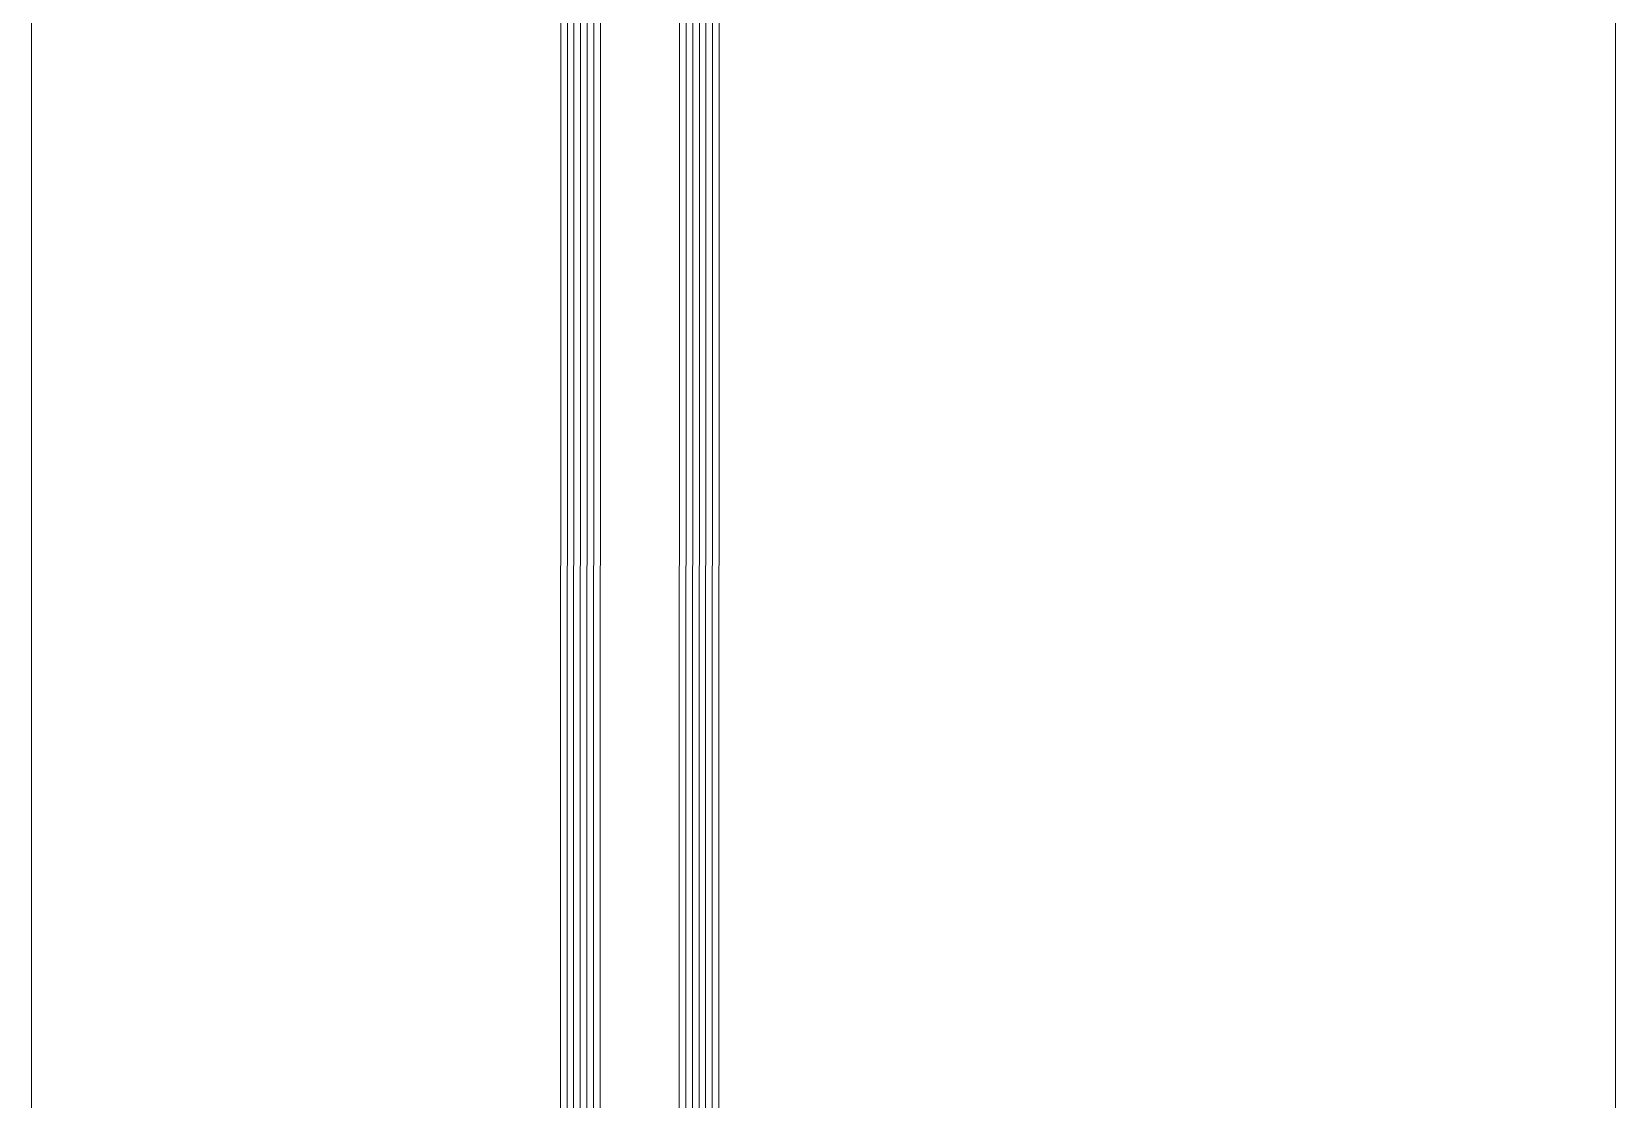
# Model space of a CAD drawing. Header units: centimetres. Extents: x 118932 to 154602, y -32682 to -23521.
# Drawn here: x 140814.12 to 140838.12, y -28413.99 to -28397.81 of the extents above; entities that cross this region are included whole.
import ezdxf

# ---------------------------------------------------------------- set-up
doc = ezdxf.new("R2010")
doc.units = ezdxf.units.CM
doc.header["$LTSCALE"] = 50
doc.header["$MEASUREMENT"] = 0
doc.layers.add('GEN_02_TF_Pencere', color=7, linetype='Continuous', lineweight=9, true_color=0x6093ac)
doc.layers.add('GEN_05_ML_Mermer', color=7, linetype='Continuous', lineweight=9, true_color=0x9d8692)

# ---------------------------------------------------------------- blocks, each defined once
blk = doc.blocks.new('P4_')
at = {"layer": 'GEN_02_TF_Pencere'}
for p, q in [((108041.358, 6094.353, 0), (107944.928, 6094.355, 0)), ((108041.308, 6094.453, 0), (107944.978, 6094.455, 0)), ((108041.358, 6094.253, 0), (107944.928, 6094.255, 0)), ((108041.358, 6094.153, 0), (107944.928, 6094.155, 0)), ((108041.358, 6094.053, 0), (107944.928, 6094.055, 0)), ((108041.358, 6093.953, 0), (107944.928, 6093.955, 0)), ((108040.983, 6093.853, 0), (107944.928, 6093.855, 0)), ((108040.983, 6092.653, 0), (107944.928, 6092.655, 0)), ((108041.358, 6092.553, 0), (107944.928, 6092.555, 0)), ((108041.358, 6092.453, 0), (107944.928, 6092.455, 0)), ((108041.358, 6092.353, 0), (107944.928, 6092.355, 0)), ((108041.358, 6092.253, 0), (107944.928, 6092.255, 0)), ((108041.358, 6092.153, 0), (107944.928, 6092.155, 0)), ((108041.308, 6092.053, 0), (107944.978, 6092.055, 0))]:
    blk.add_line(p, q, dxfattribs=at)
at = {"layer": 'GEN_05_ML_Mermer', "elevation": -0.003}
blk.add_lwpolyline([(108157.362, 6084.08), (108157.355, 6108.077), (107932.354, 6108.006), (107932.362, 6084.008)], close=True, dxfattribs=at)
blk = doc.blocks.new('DOGRAMA LEVEL 0 C BLOK')
at = {"rotation": 269.9818727565892}
blk.add_blockref('P4_', (-5467.354, 107815.413, 0), dxfattribs=at)

msp = doc.modelspace()

# ---------------------------------------------------------------- block references
msp.add_blockref('DOGRAMA LEVEL 0 C BLOK', (140231.612, -28192.901))

doc.saveas('drawing.dxf')
